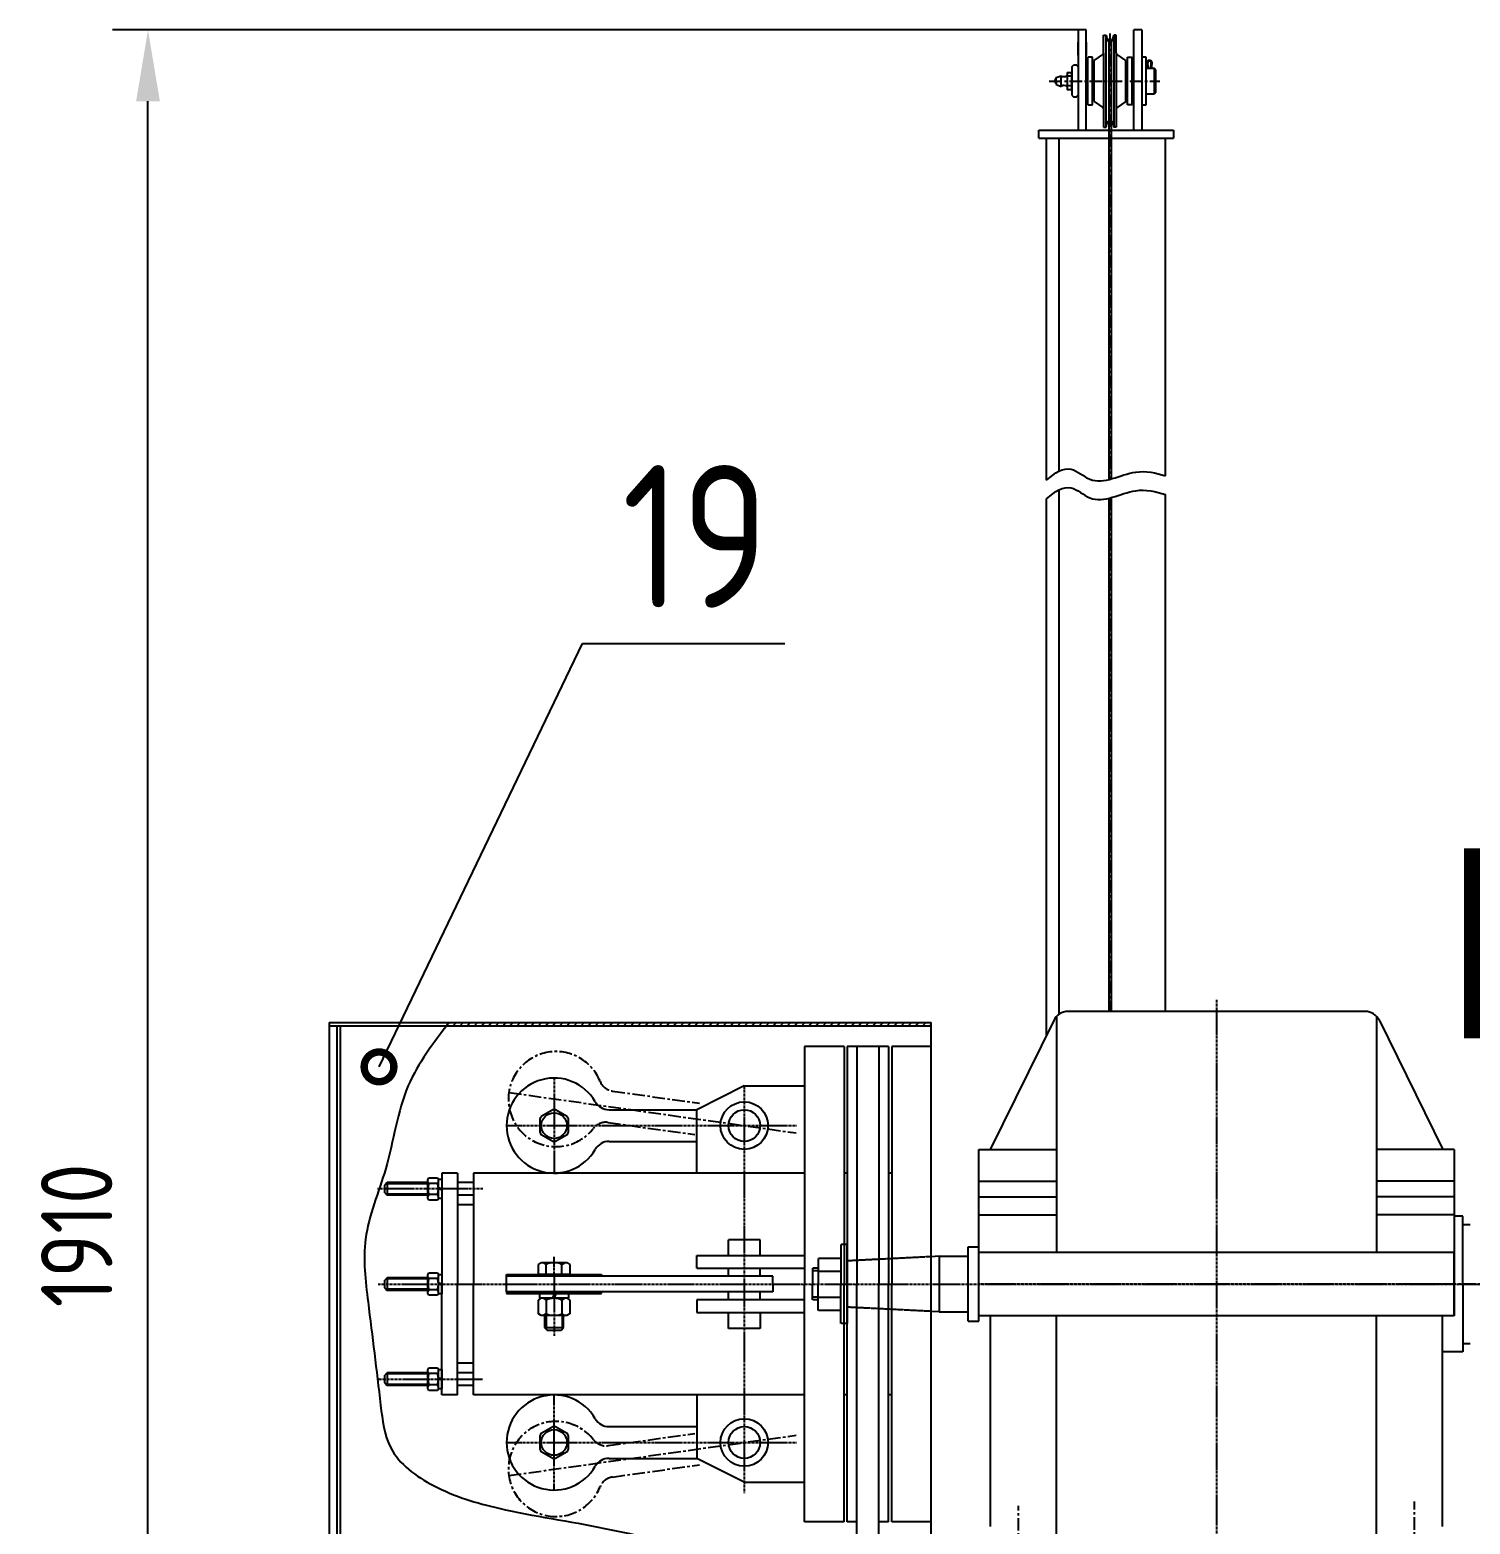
# Model space of a CAD drawing. Header units: millimetres. Extents: x -25976 to -4798, y -663 to 15440.
# Drawn here: x -17849 to -16940, y 14497 to 15440 of the extents above; entities that cross this region are included whole.
import ezdxf

# ---------------------------------------------------------------- set-up
doc = ezdxf.new("R2010")
doc.units = ezdxf.units.MM
doc.header["$LTSCALE"] = 0.25
doc.linetypes.add('CENTER', pattern=[50.8, 31.75, -6.35, 6.35, -6.35])
doc.linetypes.add('HIDDEN', pattern=[9.525, 6.35, -3.175])
for name, color, linetype in [('Bord', 1, 'Continuous'), ('Cen', 5, 'CENTER'), ('Con', 6, 'Continuous'), ('Cont', 6, 'Continuous'), ('Dim', 7, 'Continuous'), ('Hatch', 2, 'Continuous'), ('Hide', 2, 'HIDDEN'), ('Red', 1, 'Continuous'), ('Text', 3, 'Continuous'), ('Textb', 6, 'Continuous')]:
    doc.layers.add(name, color=color, linetype=linetype)
doc.styles.add('Style1', font='romans.shx', dxfattribs={"width": 0.8})
doc.dimstyles.new('LIN15', dxfattribs={"dimscale": 15, "dimtxt": 3, "dimasz": 3, "dimexe": 1.5, "dimexo": 0, "dimgap": 1.5, "dimtad": 1, "dimdec": 0, "dimzin": 13, "dimdsep": 46, "dimtxsty": 'Style1', "dimcen": 0, "dimclrt": 3, "dimadec": 0, "dimazin": 0, "dimtfac": 1, "dimtdec": 0, "dimtmove": 0, "dimatfit": 3, "dimfxl": 1, "dimtolj": 1, "dimtzin": 13, "dimarcsym": 0})
doc.dimstyles.new('Poz15', dxfattribs={"dimscale": 15, "dimtxt": 6, "dimasz": 2.5, "dimexe": 1.25, "dimexo": 0, "dimgap": 1.5, "dimtad": 2, "dimtoh": 1, "dimtxsty": 'Style1', "dimblk": 'DOTSMALL', "dimcen": 2.5, "dimclrt": 6, "dimadec": 0, "dimazin": 0, "dimtfac": 1, "dimtmove": 0, "dimatfit": 3, "dimldrblk": 'DOTSMALL', "dimfxl": 1, "dimarcsym": 0})

# ---------------------------------------------------------------- blocks, each defined once
blk = doc.blocks.new('RAZREZ03')
at = {"layer": 'Text', "const_width": 0.8}
blk.add_lwpolyline([(0, 1.997), (0, -6.003)], dxfattribs=at)
at = {"layer": 'Text'}
blk.add_lwpolyline([(0, 0, 0, 1.76, 0), (5, 0, 1.76, 1.76, 0)], format="xyseb", dxfattribs=at)
blk.add_lwpolyline([(12, 0), (5, 0)], dxfattribs=at)
at = {"layer": 'Textb', "style": 'Style1', "width": 0.8}
blk.add_attdef('A', (6.5, 2), '', height=6, dxfattribs=at)
blk = doc.blocks.new('*D212')
at = {"layer": 'Dim', "color": 0, "lineweight": -2, "transparency": 16777216}
for p, q in [((-17182.51, 15439.51), (-17797.03, 15439.51)), ((-17774.53, 13963.01), (-17774.53, 15394.51)), ((-17638.27, 13918.01), (-17797.03, 13918.01))]:
    blk.add_line(p, q, dxfattribs=at)
at = {"layer": 'Dim', "color": 0, "transparency": 16777216}
for points in [[(-17782.03, 15394.51), (-17767.03, 15394.51), (-17774.53, 15439.51)], [(-17782.03, 13963.01), (-17767.03, 13963.01), (-17774.53, 13918.01)]]:
    blk.add_solid(points, dxfattribs=at)
at = {"layer": 'Dim', "color": 3, "transparency": 16777216, "insert": (-17819.53, 14678.76), "char_height": 45, "attachment_point": 5, "rotation": 90, "style": 'Style1'}
blk.add_mtext('\\A1;1910', dxfattribs=at)
blk = doc.blocks.new('_DotSmall')
at = {"color": 0, "linetype": 'ByBlock', "const_width": 0.5}
blk.add_lwpolyline([(-0.0625, 0, 1), (0.0625, 0, 1)], format="xyb", close=True, dxfattribs=at)

msp = doc.modelspace()

# ---------------------------------------------------------------- hatches: boundary and pattern name
at = {"layer": 'Hatch'}
h = msp.add_hatch(dxfattribs=at)
h.set_pattern_fill('ANSI31', color=256, style=0)
h.set_pattern_definition([(45, (-18525.463, 9350.526), (-2.245064, 2.245064), [])])
edge = h.paths.add_edge_path()
edge.add_line((-17280.27187, 14811.0105), (-17280.27187, 14813.0105))
edge.add_line((-17280.27187, 14813.0105), (-17585.22616, 14813.0105))
edge.add_spline(control_points=[(-17585.22616, 14813.0105), (-17585.4801, 14812.34283), (-17585.7355, 14811.67606), (-17585.99285, 14811.0105)], knot_values=[6.4055386, 6.4055386, 6.4055386, 6.4055386, 8.537495747, 8.537495747, 8.537495747, 8.537495747], degree=3, periodic=0)
edge.add_line((-17585.99285, 14811.0105), (-17280.27187, 14811.0105))

# ---------------------------------------------------------------- linework, layer by layer
at = {"color": 1, "ltscale": 0.496}
for p, q in [((-17597.98849, 14711.33434), (-17623.58849, 14711.33434)), ((-17597.98849, 14704.68734), (-17623.58849, 14704.68734)), ((-17597.98949, 14651.33434), (-17623.58949, 14651.33434)), ((-17597.98949, 14644.68734), (-17623.58949, 14644.68734)), ((-17523.32487, 14628.20703), (-17523.32487, 14619.66003)), ((-17512.27187, 14620.60703), (-17512.27187, 14628.20703)), ((-17597.98949, 14591.33434), (-17623.58949, 14591.33434)), ((-17597.98949, 14584.68734), (-17623.58949, 14584.68734))]:
    msp.add_line(p, q, dxfattribs=at)
at = {"color": 5, "linetype": 'CENTER', "ltscale": 0.48}
msp.add_line((-17518.27187, 14535.0605), (-17518.27187, 14560.9605), dxfattribs=at)
at = {"layer": 'Bord'}
for points in [[(-17207.50993, 15155.39432), (-17202.28972, 15159.88562), (-17193.12971, 15166.24143), (-17175.95152, 15149.31217), (-17154.44725, 15163.3482), (-17138.67316, 15160.09834), (-17132.50993, 15158.0272)], [(-17207.50993, 15143.63789), (-17202.28972, 15148.12919), (-17193.12971, 15154.485), (-17175.95152, 15137.55574), (-17154.44725, 15151.59177), (-17138.67316, 15148.34191), (-17132.50993, 15146.27077)]]:
    msp.add_open_spline(points, degree=3, knots=[3.906554365, 3.906554365, 3.906554365, 3.906554365, 21.446286877, 34.803238578, 64.10592001, 83.197920228, 83.197920228, 83.197920228, 83.197920228], dxfattribs=at)
at = {"layer": 'Cen'}
for p, q in [((-17167.50993, 15437.12952), (-17167.50993, 15155.91756)), ((-17205.79135, 15407.21535), (-17136.01029, 15407.21535)), ((-17167.50993, 15144.16113), (-17167.50993, 14819.91383)), ((-17546.81208, 14768.88646), (-17365.44829, 14743.39744)), ((-17481.40842, 14769.79285), (-17426.58817, 14762.08837)), ((-17484.19188, 14749.98749), (-17429.37163, 14742.28301)), ((-16809.57187, 14648.0105), (-16984.97187, 14648.0105)), ((-17546.82676, 14527.13436), (-17365.45988, 14552.60135)), ((-17484.20426, 14546.02572), (-17429.38308, 14553.72355)), ((-17481.42321, 14526.22002), (-17426.60202, 14533.91785)), ((-17225.27187, 14390.78448), (-17225.27187, 14508.1105)), ((-16975.27187, 14391.35629), (-16975.27187, 14510.7855))]:
    msp.add_line(p, q, dxfattribs=at)
at = {"layer": 'Cen', "ltscale": 0.2}
for p, q in [((-17100.27187, 14827.4105), (-17100.27187, 14312.735)), ((-17518.28074, 14778.01048), (-17518.27665, 14718.01048)), ((-17398.27187, 14773.0105), (-17398.27187, 14516.04641)), ((-17548.27187, 14748.0105), (-17365.12572, 14748.0105)), ((-17563.18692, 14708.0105), (-17629.66032, 14708.0105)), ((-17518.27187, 14654.00703), (-17518.27187, 14665.25703)), ((-17629.39153, 14648.0105), (-11678.17202, 14648.0105)), ((-16950.27187, 14648.0105), (-17250.27187, 14648.0105)), ((-16950.27187, 14648.0105), (-17250.27187, 14648.0105)), ((-17518.27187, 14642.00703), (-17518.27187, 14615.25703)), ((-17629.18566, 14588.0105), (-17563.18692, 14588.0105)), ((-17518.27187, 14518.0105), (-17518.27187, 14578.0105)), ((-17548.27187, 14548.0105), (-17365.12572, 14548.0105))]:
    msp.add_line(p, q, dxfattribs=at)
at = {"layer": 'Cen'}
for centre, radius, start, end in [((-17517.10404, 14764.71127), 30, 22, 322), ((-17480.01669, 14779.69553), 10, 202, 262), ((-17485.58361, 14740.08481), 10, 82, 142), ((-17517.11821, 14531.30594), 30, 37.9930421, 337.9930421), ((-17485.59479, 14555.92857), 10, 217.9930421, 277.9930421), ((-17480.03268, 14516.31717), 10, 97.9930421, 157.9930421)]:
    msp.add_arc(centre, radius, start, end, dxfattribs=at)
at = {"layer": 'Con'}
for p, q in [((-17280.27187, 14428.0105), (-17280.27187, 14813.0105)), ((-17335.27187, 14798.0105), (-17360.27187, 14798.0105)), ((-17360.27187, 14798.0105), (-17360.27187, 14648.01251)), ((-17335.27187, 14798.0105), (-17335.28973, 14648.00868)), ((-17307.27187, 14798.0105), (-17333.27187, 14798.0105)), ((-17333.27187, 14798.0105), (-17333.27187, 14648.01269)), ((-17327.27187, 14798.0105), (-17327.27187, 14648.0105)), ((-17313.27187, 14798.0105), (-17313.27187, 14648.0105)), ((-17307.27187, 14798.0105), (-17307.27187, 14648.0105)), ((-17305.27187, 14798.0105), (-17305.27187, 14648.0105)), ((-17280.27187, 14797.99337), (-17305.27187, 14797.99337)), ((-17398.27187, 14773.0105), (-17428.27186, 14758.0105)), ((-17398.27187, 14773.0105), (-17360.27187, 14773.0105)), ((-17527.27187, 14752.25343), (-17527.27187, 14743.76756)), ((-17519.09738, 14757.92619), (-17526.44636, 14753.68326)), ((-17510.09738, 14753.68326), (-17517.44636, 14757.92619)), ((-17509.27187, 14743.76756), (-17509.27187, 14752.25343)), ((-17483.63086, 14758.0105), (-17428.27186, 14758.0105)), ((-17428.27186, 14718.0105), (-17428.27186, 14758.0105)), ((-17526.44636, 14742.33774), (-17519.09738, 14738.0948)), ((-17517.44636, 14738.0948), (-17510.09738, 14742.33774)), ((-17483.63086, 14738.0105), (-17428.27186, 14738.0105)), ((-17623.58849, 14712.01084), (-17625.18849, 14710.41084)), ((-17623.58849, 14712.01084), (-17623.58849, 14704.01084)), ((-17597.98849, 14712.01084), (-17623.58849, 14712.01084)), ((-17597.98849, 14713.86084), (-17597.2668, 14715.11084)), ((-17597.98849, 14702.16084), (-17597.98849, 14713.86084)), ((-17597.2668, 14711.56084), (-17597.98849, 14712.81084)), ((-17597.2668, 14715.11084), (-17591.91018, 14715.11084)), ((-17591.91018, 14711.56084), (-17597.2668, 14711.56084)), ((-17591.91018, 14715.11084), (-17591.18849, 14713.86084)), ((-17591.18849, 14712.81084), (-17591.91018, 14711.56084)), ((-17591.18849, 14701.91084), (-17591.18849, 14714.11084)), ((-17591.18849, 14714.11084), (-17589.18849, 14714.11084)), ((-17591.18849, 14702.16084), (-17591.18849, 14713.86084)), ((-17579.1887, 14718.00955), (-17589.1887, 14718.00929)), ((-17589.1887, 14718.00929), (-17589.18729, 14648.0105)), ((-17589.18849, 14714.11084), (-17589.18849, 14701.91084)), ((-17579.18575, 14718.00979), (-17579.18691, 14648.0105)), ((-17569.19061, 14712.00613), (-17579.18585, 14712.00605)), ((-17569.18733, 14718.01707), (-17569.22555, 14648.0105)), ((-17360.27187, 14718.00904), (-17569.18733, 14718.01707)), ((-17625.18849, 14705.61084), (-17625.18849, 14710.41084)), ((-17625.18849, 14705.61084), (-17623.58849, 14704.01084)), ((-17597.98849, 14704.01084), (-17623.58849, 14704.01084)), ((-17597.2668, 14704.46084), (-17597.98849, 14703.21084)), ((-17597.2668, 14700.91084), (-17597.98849, 14702.16084)), ((-17591.91018, 14704.46084), (-17597.2668, 14704.46084)), ((-17591.18849, 14703.21084), (-17591.91018, 14704.46084)), ((-17591.18849, 14702.16084), (-17591.91018, 14700.91084)), ((-17589.18849, 14708.01084), (-17591.18849, 14708.73878)), ((-17589.18849, 14707.2829), (-17591.18849, 14708.01084)), ((-17589.18849, 14701.91084), (-17591.18849, 14701.91084)), ((-17569.19061, 14704.00613), (-17579.18598, 14704.00605)), ((-17591.91018, 14700.91084), (-17597.2668, 14700.91084)), ((-17569.19826, 14698.00614), (-17579.18608, 14698.00605)), ((-17408.27187, 14665.97869), (-17408.27475, 14676.00855)), ((-17388.27187, 14676.00855), (-17408.27187, 14676.00855)), ((-17388.27187, 14665.97869), (-17388.27475, 14676.00855)), ((-17428.27761, 14657.97869), (-17428.28223, 14665.97869)), ((-17428.28223, 14665.97869), (-17360.30055, 14665.97869)), ((-17597.98949, 14653.86084), (-17597.2678, 14655.11084)), ((-17597.2678, 14655.11084), (-17591.91118, 14655.11084)), ((-17591.91118, 14655.11084), (-17591.18949, 14653.86084)), ((-17528.22187, 14660.40966), (-17526.32117, 14661.50703)), ((-17528.22187, 14654.00703), (-17528.22187, 14660.40966)), ((-17526.32117, 14661.50703), (-17510.22258, 14661.50703)), ((-17523.24687, 14660.40966), (-17525.14758, 14661.50703)), ((-17523.24687, 14654.00703), (-17523.24687, 14660.40966)), ((-17513.29687, 14660.40966), (-17511.39617, 14661.50703)), ((-17513.29687, 14654.00703), (-17513.29687, 14660.40966)), ((-17510.22258, 14661.50703), (-17508.32187, 14660.40966)), ((-17508.32187, 14660.40966), (-17508.32187, 14654.00703)), ((-17428.27761, 14657.97869), (-17360.29594, 14657.97869)), ((-17408.27187, 14653.01331), (-17408.27475, 14658.00176)), ((-17388.27187, 14653.01331), (-17388.27475, 14658.00176)), ((-17623.58949, 14652.01084), (-17625.18949, 14650.41084)), ((-17625.18949, 14645.61084), (-17625.18949, 14650.41084)), ((-17625.18949, 14645.61084), (-17623.58949, 14644.01084)), ((-17597.98949, 14652.01084), (-17623.58949, 14652.01084)), ((-17623.58949, 14652.01084), (-17623.58949, 14644.01084)), ((-17597.98949, 14642.16084), (-17597.98949, 14653.86084)), ((-17597.2678, 14651.56084), (-17597.98949, 14652.81084)), ((-17591.91118, 14651.56084), (-17597.2678, 14651.56084)), ((-17591.18949, 14652.81084), (-17591.91118, 14651.56084)), ((-17591.18949, 14654.11084), (-17589.18949, 14654.11084)), ((-17591.18949, 14641.91084), (-17591.18949, 14654.11084)), ((-17591.18949, 14642.16084), (-17591.18949, 14653.86084)), ((-17589.18949, 14648.01084), (-17591.18949, 14648.73878)), ((-17589.18949, 14647.2829), (-17591.18949, 14648.01084)), ((-17589.18949, 14654.11084), (-17589.18949, 14641.91084)), ((-17589.18691, 14578.01047), (-17589.18729, 14648.0105)), ((-17579.18691, 14578.0104), (-17579.18691, 14648.0105)), ((-17569.18849, 14578.01084), (-17569.22555, 14648.0105)), ((-17548.27187, 14653.00703), (-17548.27187, 14654.00703)), ((-17548.27187, 14654.00703), (-17488.27187, 14654.00703)), ((-17380.29422, 14653.0152), (-17548.27187, 14652.97548)), ((-17548.27187, 14643.0152), (-17548.27187, 14652.97548)), ((-17508.32187, 14654.00703), (-17528.22187, 14654.00703)), ((-17518.02895, 14643.0152), (-17518.02895, 14652.98263)), ((-17488.27187, 14654.00703), (-17488.27187, 14653.00703)), ((-17380.29278, 14648.0152), (-17380.29422, 14653.0152)), ((-17380.29278, 14648.0152), (-17380.29278, 14643.0152)), ((-17360.27187, 14498.0105), (-17360.27187, 14647.99337)), ((-17335.27187, 14498.0105), (-17335.27187, 14647.99337)), ((-17333.27187, 14498.0105), (-17333.27187, 14647.99337)), ((-17327.27187, 14468.64864), (-17327.27187, 14647.99337)), ((-17313.27187, 14465.98627), (-17313.27187, 14647.99337)), ((-17307.27187, 14498.0105), (-17307.27187, 14648.0105)), ((-17305.27187, 14498.0105), (-17305.27187, 14648.0105)), ((-17597.98949, 14644.01084), (-17623.58949, 14644.01084)), ((-17597.2678, 14644.46084), (-17597.98949, 14643.21084)), ((-17597.2678, 14640.91084), (-17597.98949, 14642.16084)), ((-17591.91118, 14644.46084), (-17597.2678, 14644.46084)), ((-17591.91118, 14640.91084), (-17597.2678, 14640.91084)), ((-17591.18949, 14643.21084), (-17591.91118, 14644.46084)), ((-17591.18949, 14642.16084), (-17591.91118, 14640.91084)), ((-17589.18949, 14641.91084), (-17591.18949, 14641.91084)), ((-17548.27187, 14643.0152), (-17548.27187, 14642.0152)), ((-17380.29278, 14643.0152), (-17548.27187, 14643.0152)), ((-17548.27187, 14642.0152), (-17488.27187, 14642.0152)), ((-17528.22187, 14637.93893), (-17526.37187, 14639.00703)), ((-17528.22187, 14629.27513), (-17528.22187, 14637.93893)), ((-17527.37187, 14639.00703), (-17527.37187, 14642.00703)), ((-17527.37187, 14642.00703), (-17509.17187, 14642.00703)), ((-17509.17187, 14639.00703), (-17527.37187, 14639.00703)), ((-17510.17187, 14639.00703), (-17526.37187, 14639.00703)), ((-17525.09687, 14639.00703), (-17523.24687, 14637.93893)), ((-17523.24687, 14637.93893), (-17523.24687, 14629.27513)), ((-17518.27187, 14642.00703), (-17519.36378, 14639.00703)), ((-17517.17996, 14642.00703), (-17518.27187, 14639.00703)), ((-17511.44687, 14639.00703), (-17513.29687, 14637.93893)), ((-17513.29687, 14637.93893), (-17513.29687, 14629.27513)), ((-17510.17187, 14639.00703), (-17508.32187, 14637.93893)), ((-17509.17187, 14642.00703), (-17509.17187, 14639.00703)), ((-17508.32187, 14637.93893), (-17508.32187, 14629.27513)), ((-17488.27187, 14642.0152), (-17488.27187, 14643.0152)), ((-17428.27186, 14638.025), (-17428.27186, 14630.025)), ((-17360.29134, 14638.025), (-17428.27186, 14638.025)), ((-17408.27187, 14638.025), (-17408.27187, 14643.0152)), ((-17388.27187, 14638.025), (-17388.27187, 14643.0152)), ((-17526.37187, 14628.20703), (-17528.22187, 14629.27513)), ((-17510.17187, 14628.20703), (-17526.37187, 14628.20703)), ((-17523.24687, 14629.27513), (-17525.09687, 14628.20703)), ((-17524.27187, 14628.20703), (-17524.27187, 14620.60703)), ((-17513.29687, 14629.27513), (-17511.44687, 14628.20703)), ((-17513.21887, 14628.20703), (-17513.21887, 14619.66003)), ((-17508.32187, 14629.27513), (-17510.17187, 14628.20703)), ((-17428.27186, 14630.025), (-17360.29019, 14630.025)), ((-17408.27187, 14620.025), (-17408.27187, 14630.025)), ((-17388.27187, 14630.025), (-17388.27187, 14620.025)), ((-17524.27187, 14620.60703), (-17522.67187, 14619.00703)), ((-17524.27187, 14620.60703), (-17512.27187, 14620.60703)), ((-17522.67187, 14619.00703), (-17513.87187, 14619.00703)), ((-17513.87187, 14619.00703), (-17512.27187, 14620.60703)), ((-17388.27187, 14620.025), (-17408.27187, 14620.025)), ((-17569.19826, 14598.01486), (-17579.18608, 14598.01494)), ((-17623.58949, 14592.01084), (-17625.18949, 14590.41084)), ((-17625.18949, 14585.61084), (-17625.18949, 14590.41084)), ((-17623.58949, 14592.01084), (-17623.58949, 14584.01084)), ((-17597.98949, 14592.01084), (-17623.58949, 14592.01084)), ((-17597.98949, 14593.86084), (-17597.2678, 14595.11084)), ((-17597.98949, 14582.16084), (-17597.98949, 14593.86084)), ((-17597.2678, 14591.56084), (-17597.98949, 14592.81084)), ((-17597.2678, 14595.11084), (-17591.91118, 14595.11084)), ((-17591.91118, 14591.56084), (-17597.2678, 14591.56084)), ((-17591.91118, 14595.11084), (-17591.18949, 14593.86084)), ((-17591.18949, 14592.81084), (-17591.91118, 14591.56084)), ((-17591.18949, 14581.91084), (-17591.18949, 14594.11084)), ((-17591.18949, 14594.11084), (-17589.18949, 14594.11084)), ((-17591.18949, 14582.16084), (-17591.18949, 14593.86084)), ((-17589.18949, 14588.01084), (-17591.18949, 14588.73878)), ((-17589.18949, 14594.11084), (-17589.18949, 14581.91084)), ((-17569.19591, 14592.01473), (-17579.18691, 14592.01473)), ((-17625.18949, 14585.61084), (-17623.58949, 14584.01084)), ((-17597.98949, 14584.01084), (-17623.58949, 14584.01084)), ((-17597.2678, 14584.46084), (-17597.98949, 14583.21084)), ((-17597.2678, 14580.91084), (-17597.98949, 14582.16084)), ((-17591.91118, 14584.46084), (-17597.2678, 14584.46084)), ((-17591.91118, 14580.91084), (-17597.2678, 14580.91084)), ((-17591.18949, 14583.21084), (-17591.91118, 14584.46084)), ((-17591.18949, 14582.16084), (-17591.91118, 14580.91084)), ((-17589.18949, 14587.2829), (-17591.18949, 14588.01084)), ((-17589.18949, 14581.91084), (-17591.18949, 14581.91084)), ((-17569.19591, 14584.01473), (-17579.18691, 14584.01473)), ((-17579.18691, 14578.01047), (-17589.18691, 14578.01047)), ((-17398.27187, 14578.0105), (-17569.18849, 14578.01473)), ((-17428.27186, 14578.0105), (-17428.27186, 14538.0105)), ((-17360.27187, 14578.0105), (-17398.27187, 14578.0105)), ((-17333.27187, 14578.0105), (-17335.27187, 14578.0105)), ((-17305.27187, 14578.0105), (-17307.27187, 14578.0105)), ((-17527.27187, 14552.25343), (-17527.27187, 14543.76756)), ((-17519.09738, 14557.92619), (-17526.44636, 14553.68326)), ((-17510.09738, 14553.68326), (-17517.44636, 14557.92619)), ((-17509.27187, 14543.76756), (-17509.27187, 14552.25343)), ((-17483.63086, 14558.0105), (-17428.27186, 14558.0105)), ((-17526.44636, 14542.33774), (-17519.09738, 14538.0948)), ((-17517.44636, 14538.0948), (-17510.09738, 14542.33774)), ((-17483.63086, 14538.0105), (-17428.27186, 14538.0105)), ((-17398.27187, 14523.0105), (-17428.27186, 14538.0105)), ((-17398.27187, 14523.0105), (-17360.27187, 14523.0105)), ((-17335.27187, 14498.0105), (-17360.27187, 14498.0105)), ((-17327.27187, 14498.0105), (-17333.27187, 14498.0105)), ((-17307.27187, 14498.0105), (-17313.27187, 14498.0105)), ((-17280.27187, 14498.0105), (-17305.27187, 14498.0105)), ((-17280.27187, 14497.99724), (-17305.27187, 14497.99337))]:
    msp.add_line(p, q, dxfattribs=at)
for centre, radius in [((-17398.27187, 14748.0105), 15), ((-17518.27187, 14748.0105), 8.1), ((-17398.27187, 14748.0105), 10), ((-17398.27187, 14548.0105), 15), ((-17518.27187, 14548.0105), 8.1), ((-17398.27187, 14548.0105), 10)]:
    msp.add_circle(centre, radius, dxfattribs=at)
for centre, radius, start, end in [((-17518.27187, 14748.0105), 30, 30, 330), ((-17483.63086, 14768.0105), 10, 210, 270), ((-17518.27187, 14748.0105), 9.95, 145.24093638, 154.75906362), ((-17518.27187, 14748.0105), 9.95, 85.24093638, 94.75906362), ((-17518.27187, 14748.0105), 9.95, 25.24093638, 34.75906362), ((-17518.27187, 14748.0105), 9.95, 205.24093638, 214.75906362), ((-17518.27187, 14748.0105), 9.95, 325.24093638, 334.75906362), ((-17518.27187, 14748.0105), 9.95, 265.24093638, 274.75906362), ((-17483.63086, 14728.0105), 10, 90, 150), ((-17588.89638, 14708.01084), 9.09211, 157.01760106, 202.98239894), ((-17600.2806, 14708.01084), 9.09211, 337.01760106, 22.98239894), ((-17518.27187, 14649.68111), 11.82592, 65.12208877, 114.87791123), ((-17588.89738, 14648.01084), 9.09211, 157.01760106, 202.98239894), ((-17600.2816, 14648.01084), 9.09211, 337.01760106, 22.98239894), ((-17518.27187, 14626.88667), 12.12036, 65.76585995, 114.23414005), ((-17518.27187, 14640.32739), 12.12036, 245.76585995, 294.23414005), ((-17588.89738, 14588.01084), 9.09211, 157.01760106, 202.98239894), ((-17600.2816, 14588.01084), 9.09211, 337.01760106, 22.98239894), ((-17518.27187, 14548.0105), 30, 30, 330), ((-17483.63086, 14568.0105), 10, 210, 270), ((-17518.27187, 14548.0105), 9.95, 145.24093638, 154.75906362), ((-17518.27187, 14548.0105), 9.95, 85.24093638, 94.75906362), ((-17518.27187, 14548.0105), 9.95, 25.24093638, 34.75906362), ((-17518.27187, 14548.0105), 9.95, 205.24093638, 214.75906362), ((-17518.27187, 14548.0105), 9.95, 325.24093638, 334.75906362), ((-17518.27187, 14548.0105), 9.95, 265.24093638, 274.75906362)]:
    msp.add_arc(centre, radius, start, end, dxfattribs=at)
at = {"layer": 'Cont'}
for p, q in [((-17187.50993, 15439.5082), (-17187.50993, 15399.21535)), ((-17182.50993, 15439.5082), (-17187.50993, 15439.5082)), ((-17182.50993, 15415.21535), (-17182.50993, 15439.5082)), ((-17152.50993, 15399.21535), (-17152.50993, 15439.5082)), ((-17147.50993, 15439.5082), (-17152.50993, 15439.5082)), ((-17147.50993, 15439.5082), (-17147.50993, 15399.21535)), ((-17187.50993, 15423.47689), (-17187.50993, 15431.81535)), ((-17182.50993, 15431.81535), (-17182.50993, 15423.40879)), ((-17171.50993, 15424.75053), (-17171.50993, 15436.21535)), ((-17171.50993, 15436.21535), (-17170.00993, 15436.21535)), ((-17170.00993, 15436.21535), (-17169.5032, 15434.05148)), ((-17170.00993, 15378.21535), (-17170.00993, 15436.21535)), ((-17168.30993, 15433.01535), (-17168.30993, 15155.7183)), ((-17166.70993, 15433.01535), (-17166.70993, 15156.13085)), ((-17165.50993, 15434.21535), (-17165.00993, 15436.21535)), ((-17163.50993, 15436.21535), (-17165.00993, 15436.21535)), ((-17165.00993, 15436.21535), (-17165.00993, 15378.21535)), ((-17163.50993, 15424.75053), (-17163.50993, 15436.21535)), ((-17178.50993, 15422.21535), (-17181.50993, 15422.21535)), ((-17181.50993, 15399.21535), (-17181.50993, 15422.21535)), ((-17178.50993, 15399.21211), (-17178.50993, 15422.21535)), ((-17177.50993, 15420.21535), (-17171.95523, 15423.91848)), ((-17177.50993, 15399.21211), (-17177.50993, 15420.21535)), ((-17171.50993, 15424.75053), (-17171.50993, 15389.68016)), ((-17163.50993, 15424.75053), (-17163.50993, 15389.68016)), ((-17157.50993, 15420.21535), (-17163.06463, 15423.91848)), ((-17157.50993, 15399.21535), (-17157.50993, 15420.21535)), ((-17156.50993, 15422.21535), (-17153.50993, 15422.21535)), ((-17156.50993, 15399.21211), (-17156.50993, 15422.21535)), ((-17153.50993, 15398.0104), (-17153.50993, 15422.21535)), ((-17144.60925, 15422.21535), (-17147.50993, 15422.21535)), ((-17144.60925, 15415.21535), (-17144.60925, 15422.21535)), ((-17143.94808, 15415.21211), (-17144.32527, 15418.53183)), ((-17143.82527, 15418.53183), (-17143.47671, 15415.21211)), ((-17141.80811, 15415.21211), (-17141.45309, 15418.63968)), ((-17141.31757, 15415.21211), (-17140.95917, 15418.33959)), ((-17201.50993, 15407.21535), (-17201.50993, 15409.46535)), ((-17198.34845, 15403.86535), (-17198.34845, 15410.56535)), ((-17194.50993, 15412.71535), (-17191.50993, 15412.71535)), ((-17194.50993, 15412.71535), (-17194.50993, 15401.71535)), ((-17191.50993, 15410.21535), (-17194.50993, 15410.21535)), ((-17191.50993, 15416.21211), (-17190.50993, 15417.21211)), ((-17191.50993, 15416.21211), (-17191.50993, 15398.21858)), ((-17191.50993, 15401.71535), (-17191.50993, 15412.71535)), ((-17188.50993, 15417.21211), (-17190.50993, 15417.21211)), ((-17187.50993, 15416.21211), (-17188.50993, 15417.21211)), ((-17182.50993, 15376.21535), (-17182.50993, 15415.21535)), ((-17181.50993, 15415.21211), (-17182.50993, 15415.21211)), ((-17177.50993, 15415.21535), (-17178.50993, 15415.21535)), ((-17177.50993, 15415.21211), (-17178.50993, 15415.21211)), ((-17156.50993, 15415.21211), (-17157.50993, 15415.21211)), ((-17152.50993, 15415.21211), (-17153.50993, 15415.21211)), ((-17139.50993, 15415.21211), (-17144.60925, 15415.21211)), ((-17144.60925, 15392.21535), (-17144.60925, 15415.21211)), ((-17139.50993, 15399.21211), (-17139.50993, 15415.21211)), ((-17138.50993, 15414.21211), (-17139.50993, 15415.21211)), ((-17138.50993, 15400.21211), (-17138.50993, 15414.21211)), ((-17201.50993, 15407.21535), (-17201.50993, 15404.96535)), ((-17191.50993, 15404.21535), (-17194.50993, 15404.21535)), ((-17191.50993, 15401.71535), (-17194.50993, 15401.71535)), ((-17138.50993, 15400.21211), (-17139.50993, 15399.21211)), ((-17191.50993, 15398.21211), (-17190.50993, 15397.21211)), ((-17190.50993, 15397.21211), (-17188.50993, 15397.21211)), ((-17187.50993, 15398.21211), (-17188.50993, 15397.21211)), ((-17187.50993, 15399.21535), (-17187.50993, 15376.21535)), ((-17187.50993, 15399.21535), (-17187.50993, 15398.21535)), ((-17187.50993, 15398.71211), (-17187.50993, 15398.21211)), ((-17182.50993, 15399.21535), (-17181.50993, 15399.21535)), ((-17181.50993, 15392.21535), (-17181.50993, 15399.21535)), ((-17181.50993, 15392.21535), (-17178.50993, 15392.21535)), ((-17178.50993, 15392.21535), (-17178.50993, 15399.21535)), ((-17178.50993, 15399.21535), (-17177.50993, 15399.21535)), ((-17178.50993, 15399.21211), (-17177.50993, 15399.21211)), ((-17177.50993, 15394.21535), (-17177.50993, 15399.21535)), ((-17177.50993, 15394.21535), (-17171.95523, 15390.51221)), ((-17157.50993, 15394.21535), (-17163.06463, 15390.51221)), ((-17157.50993, 15394.21535), (-17157.50993, 15399.21535)), ((-17157.50993, 15399.21211), (-17156.50993, 15399.21211)), ((-17156.50993, 15392.21535), (-17156.50993, 15399.21535)), ((-17153.50993, 15392.21535), (-17156.50993, 15392.21535)), ((-17153.50993, 15392.21535), (-17153.50993, 15399.21535)), ((-17153.50993, 15399.21211), (-17152.50993, 15399.21211)), ((-17152.50993, 15376.21535), (-17152.50993, 15399.21535)), ((-17147.50993, 15399.21535), (-17147.50993, 15376.21535)), ((-17147.50993, 15392.21535), (-17144.60925, 15392.21535)), ((-17144.60925, 15399.21211), (-17139.50993, 15399.21211)), ((-17171.50993, 15389.68016), (-17171.50993, 15378.21535)), ((-17163.50993, 15389.68016), (-17163.50993, 15378.21535)), ((-17212.50993, 15371.21535), (-17212.50993, 15376.21535)), ((-17212.50993, 15376.21535), (-17168.30993, 15376.21535)), ((-17212.50993, 15371.21535), (-17168.30993, 15371.21535)), ((-17207.50993, 15155.39432), (-17207.50993, 15371.21535)), ((-17171.50993, 15378.21535), (-17170.00993, 15378.21535)), ((-17170.00993, 15378.21535), (-17169.5032, 15380.37921)), ((-17166.70993, 15376.21535), (-17127.50993, 15376.21535)), ((-17166.70993, 15371.21535), (-17127.50993, 15371.21535)), ((-17165.50993, 15380.21535), (-17165.00993, 15378.21535)), ((-17163.50993, 15378.21535), (-17165.00993, 15378.21535)), ((-17132.50993, 15158.0272), (-17132.50993, 15371.21535)), ((-17127.50993, 15376.21535), (-17127.50993, 15371.21535)), ((-17132.50993, 14820.0105), (-17132.50993, 15146.27077)), ((-17207.50993, 14805.29763), (-17207.50993, 15143.63789)), ((-17168.30993, 15143.96187), (-17168.30993, 14820.0105)), ((-17166.70993, 15144.37443), (-17166.70993, 14820.0105)), ((-17201.27187, 14816.92416), (-17201.27187, 14668.0105)), ((-17006.49692, 14820.0105), (-17194.04682, 14820.0105)), ((-16999.27187, 14816.92416), (-16999.27187, 14668.0105)), ((-17660.27187, 14813.0105), (-17280.27187, 14813.0105)), ((-17660.27187, 14813.0105), (-17660.27187, 14428.0105)), ((-17585.99285, 14811.0105), (-17280.27187, 14811.0105)), ((-17203.01979, 14814.42478), (-17243.07187, 14733.0105)), ((-16997.52396, 14814.42478), (-16957.47187, 14733.0105)), ((-17250.27187, 14624.62243), (-17250.27187, 14733.0105)), ((-17250.27187, 14733.0105), (-17201.27187, 14733.0105)), ((-16950.27187, 14733.0105), (-16999.27187, 14733.0105)), ((-16950.27187, 14733.0105), (-16950.27187, 14628.0105)), ((-17250.27187, 14713.0105), (-17201.27187, 14713.0105)), ((-16950.27187, 14713.0105), (-16999.27187, 14713.0105)), ((-17250.27187, 14703.0105), (-17201.27187, 14703.0105)), ((-16950.27187, 14703.0105), (-16999.27187, 14703.0105)), ((-17250.27187, 14691.7105), (-17201.27187, 14691.7105)), ((-16950.27187, 14691.7105), (-16999.27187, 14691.7105)), ((-16944.81635, 14690.82321), (-16950.27187, 14690.82321)), ((-16944.81635, 14648.0105), (-16944.81635, 14690.82321)), ((-16944.81635, 14685.5105), (-16940.27187, 14685.5105)), ((-17275.27187, 14665.5105), (-17280.27187, 14665.2605)), ((-17275.27187, 14665.5105), (-17257.02536, 14665.5105)), ((-17275.27187, 14665.5105), (-17275.27187, 14630.5105)), ((-17275.27187, 14665.5105), (-17257.02536, 14665.5105)), ((-17275.27187, 14665.5105), (-17275.27187, 14630.5105)), ((-17257.02536, 14671.39856), (-17250.27187, 14671.39856)), ((-17257.02536, 14624.62243), (-17257.02536, 14671.39856)), ((-16950.27187, 14668.0105), (-17250.27187, 14668.0105)), ((-16950.27187, 14628.0105), (-16950.27187, 14668.0105)), ((-16944.81635, 14648.0105), (-16944.81635, 14605.19778)), ((-17275.27187, 14630.5105), (-17280.27187, 14630.7605)), ((-17275.27187, 14630.5105), (-17257.02536, 14630.5105)), ((-17275.27187, 14630.5105), (-17257.02536, 14630.5105)), ((-16950.27187, 14628.0105), (-17250.27187, 14628.0105)), ((-17242.87187, 14495.0105), (-17242.87187, 14628.0105)), ((-17201.27187, 14480.0105), (-17201.27187, 14628.0105)), ((-16999.27187, 14480.0105), (-16999.27187, 14628.0105)), ((-16957.67187, 14495.0105), (-16957.67187, 14628.0105)), ((-17257.02536, 14624.62243), (-17250.27187, 14624.62243)), ((-16944.81635, 14610.5105), (-16940.27187, 14610.5105)), ((-16944.81635, 14605.19778), (-16957.67187, 14605.19778))]:
    msp.add_line(p, q, dxfattribs=at)
at = {"layer": 'Cont', "color": 1}
for p, q in [((-17333.27187, 14718.0105), (-17335.27187, 14718.0105)), ((-17305.27187, 14718.0105), (-17307.27187, 14718.0105)), ((-17280.27187, 14598.0105), (-17280.27187, 14648.0105))]:
    msp.add_line(p, q, dxfattribs=at)
at = {"layer": 'Cont'}
for centre, radius, start, end in [((-17167.50993, 15434.21535), 2, 184.69965181, 246.42182152), ((-17167.50993, 15433.01535), 0.8, 0, 180), ((-17167.50993, 15434.21535), 2, 293.57817848, 0), ((-17172.50993, 15424.75053), 1, 303.69006753, 0), ((-17162.50993, 15424.75053), 1, 180, 236.30993247), ((-17142.63673, 15418.53183), 1.68854, 353.46244012, 192.96467919), ((-17142.63673, 15418.53183), 1.18854, 342.96673804, 191.98791601), ((-17199.78622, 15407.21535), 2.5, 133.58912543, 226.41087457), ((-17196.50123, 15413.24236), 3.25248, 235.39306768, 307.75166546), ((-17196.50123, 15401.18833), 3.25248, 52.24833454, 124.60693232), ((-17172.50993, 15389.68016), 1, 0, 56.30993247), ((-17162.50993, 15389.68016), 1, 123.69006753, 180), ((-17167.50993, 15380.21535), 2, 113.57817848, 175.30034819), ((-17167.50993, 15380.21535), 2, 0, 66.42182152), ((-17194.04682, 14810.0105), 10, 90, 153.80493488), ((-17194.04682, 14810.0105), 10, 90, 153.80493488), ((-17006.49692, 14810.0105), 10, 26.19506512, 90)]:
    msp.add_arc(centre, radius, start, end, dxfattribs=at)
at = {"layer": 'Cont', "color": 1}
msp.add_arc((-17483.63086, 14528.0105), 10, 90, 150, dxfattribs=at)
at = {"layer": 'Hide', "ltscale": 0.25}
for p, q in [((-17199.50993, 15161.071), (-17199.50993, 15371.21535)), ((-17199.50993, 14818.38633), (-17199.50993, 15149.31457)), ((-17660.27187, 14811.0105), (-17585.99285, 14811.0105)), ((-17655.27187, 14811.0105), (-17655.27187, 14428.0105)), ((-17653.27187, 14811.0105), (-17653.27187, 14428.0105)), ((-17351.59688, 14664.2105), (-17351.59688, 14648.0105)), ((-17337.27187, 14664.2105), (-17351.47187, 14664.2105)), ((-17337.27187, 14673.0105), (-17337.27187, 14648.0105)), ((-17333.27187, 14673.0105), (-17337.27187, 14673.0105)), ((-17333.27187, 14648.0105), (-17333.27187, 14673.0105)), ((-17333.27187, 14623.0105), (-17333.27187, 14673.0105)), ((-17280.27187, 14665.2605), (-17333.27187, 14662.6105)), ((-17355.27187, 14658.0105), (-17355.27187, 14648.0105)), ((-17351.59688, 14658.0105), (-17355.27187, 14658.0105)), ((-17351.59688, 14656.2605), (-17355.27187, 14656.2605)), ((-17337.27187, 14655.9605), (-17351.47187, 14655.9605)), ((-17355.27187, 14638.0105), (-17355.27187, 14648.0105)), ((-17351.59688, 14631.2105), (-17351.59688, 14648.0105)), ((-17337.27187, 14623.0105), (-17337.27187, 14648.0105)), ((-17333.27187, 14648.0105), (-17333.27187, 14623.0105)), ((-17351.59688, 14639.7605), (-17355.27187, 14639.7605)), ((-17351.59688, 14638.0105), (-17355.27187, 14638.0105)), ((-17337.27187, 14639.4605), (-17351.47187, 14639.4605)), ((-17337.27187, 14631.2105), (-17351.47187, 14631.2105)), ((-17280.27187, 14630.7605), (-17333.27187, 14633.4105)), ((-17333.27187, 14623.0105), (-17337.27187, 14623.0105))]:
    msp.add_line(p, q, dxfattribs=at)
at = {"layer": 'Red'}
msp.add_open_spline([(-17584.53756, 14813.0105), (-17594.33677, 14800.26236), (-17615.36606, 14772.90463), (-17621.33124, 14722.74894), (-17640.83313, 14679.13035), (-17634.59635, 14627.63715), (-17629.19986, 14584.92504), (-17624.13453, 14540.1724), (-17592.47583, 14517.2158), (-17545.659, 14503.48583), (-17480.34286, 14494.36366), (-17409.90908, 14474.57523), (-17339.62078, 14472.69066), (-17299.29945, 14463.05366), (-17280.27187, 14458.14247)], degree=3, knots=[0, 0, 0, 0, 47.380663026, 101.679782648, 147.907159914, 187.623974138, 253.1899308, 280.913436578, 316.911349373, 360.604196809, 428.503145203, 513.745113937, 579.173587197, 637.965594983, 637.965594983, 637.965594983, 637.965594983], dxfattribs=at)
at = {"layer": 'Textb'}
for p, q in [((-17201.50993, 15409.46535), (-17198.34845, 15410.56535)), ((-17201.50993, 15404.96535), (-17198.34845, 15403.86535))]:
    msp.add_line(p, q, dxfattribs=at)

# ---------------------------------------------------------------- block references
at = {"layer": 'Dim', "xscale": 15, "yscale": 15, "zscale": 15}
msp.add_blockref('RAZREZ03', (-16938.0724, 14893.0251), dxfattribs=at).add_auto_attribs({'A': 'В'})

# ---------------------------------------------------------------- texts
at = {"layer": 'Dim', "color": 6, "insert": (-17475.46052, 15074.85927), "char_height": 90, "width": 95.6128, "attachment_point": 7, "style": 'Style1'}
msp.add_mtext('19', dxfattribs=at)

# ---------------------------------------------------------------- dimensions: what is measured, and where the dimension line sits
at = {"layer": 'Dim'}
dim = msp.add_linear_dim(base=(-17774.52883, 15439.5082), p1=(-17638.27152, 13918.0105), p2=(-17182.50993, 15439.5082), angle=90, text='1910', dimstyle='LIN15', dxfattribs=at)
dim.commit()
dim.dimension.update_dxf_attribs({"geometry": '*D212', "text_midpoint": (-17819.52883, 14678.75935)})

# ---------------------------------------------------------------- leaders
at = {"layer": 'Dim', "annotation_type": 0, "has_hookline": 1, "hookline_direction": 0, "text_width": 102.85714}
msp.add_leader([(-17628.75372, 14785.08001), (-17500.46052, 15052.35927), (-17497.96052, 15052.35927)], dimstyle='Poz15', override={"dimgap": 1.5, "dimtad": 1}, dxfattribs=at)

doc.saveas('drawing.dxf')
